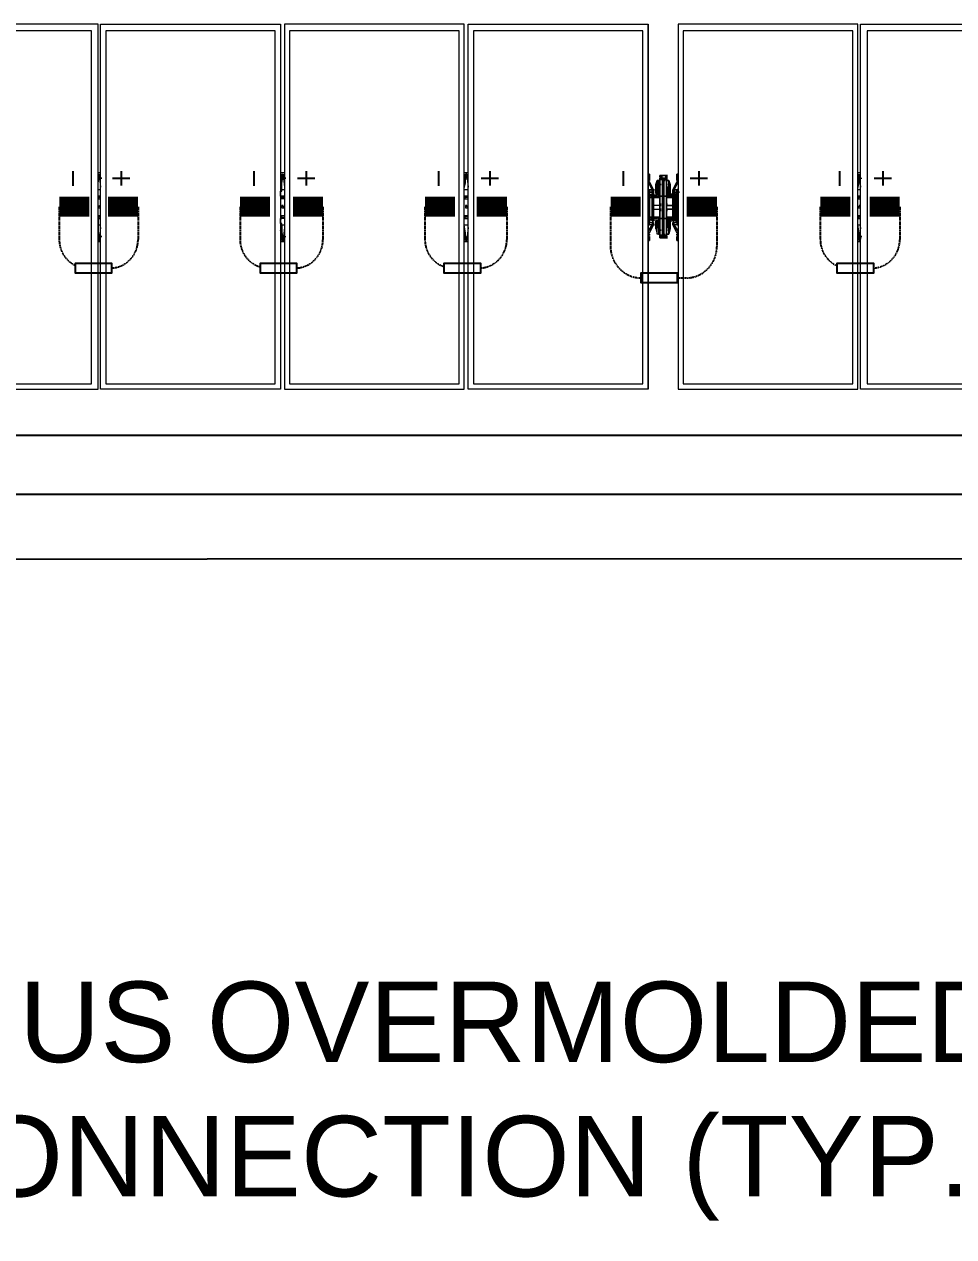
# Model space of a CAD drawing. Header units: feet. Extents: x -12372 to 90117, y -14865 to 4121.
# Drawn here: x 1521.7 to 1752.3, y 1110.3 to 1411.2 of the extents above; entities that cross this region are included whole.
import ezdxf
from ezdxf import colors
from ezdxf.entities.mleader import LeaderData, LeaderLine
from ezdxf.lldxf.tags import DXFTag
from ezdxf.math import Vec2, Vec3

# ---------------------------------------------------------------- set-up
doc = ezdxf.new("R2010")
doc.units = ezdxf.units.FT
doc.header["$MEASUREMENT"] = 0
doc.linetypes.add('HIDDEN', pattern=[0.375, 0.25, -0.125])
for name, color, linetype in [('E-DC HARNESS-NEG', 170, 'DC HARNESS CABLE'), ('E-DC HARNESS-POS', 10, 'DC HARNESS CABLE'), ('E-HARN-COMP', 8, 'Continuous'), ('E-TRNK-CABL-NEG', 6, 'HIDDEN'), ('E-TRUNK-CABLE-POS', 6, 'HIDDEN'), ('G-ANNO-TEXT', 1, 'Continuous'), ('Polarity-Text', 7, 'Continuous')]:
    doc.layers.add(name, color=color, linetype=linetype)
doc.styles.add('NEI-A', font='arial.ttf')
doc.styles.get("Standard").update_dxf_attribs({"font": 'arial.ttf'})
tags = doc.linetypes.add('DC HARNESS CABLE', pattern='A,0.5,-0.2,["DH",Standard,S=0.1,R=0,X=-0.1,Y=-0.05],-0.2', length=0.9).pattern_tags.tags
tags[6] = DXFTag(74, 10)

# ---------------------------------------------------------------- blocks, each defined once
blk = doc.blocks.new('A$Cc93f9aa1')
at = {"lineweight": 5}
for points in [[(6.9581, 0), (7.1897, 0), (7.1897, 0.4666), (6.9581, 0.4666)], [(7.423, 0.4666), (7.423, 0), (7.193, 0), (7.193, 0.4666)], [(7.658, 0.4666), (7.428, 0.4666), (7.428, 0), (7.658, 0)], [(7.893, 0), (7.663, 0), (7.663, 0.4666), (7.893, 0.4666)], [(8.1613, 0), (8.1613, 0.4666), (7.9313, 0.4666), (7.9313, 0)], [(8.3963, 0.4666), (8.3963, 0), (8.1647, 0), (8.1647, 0.4666)], [(7.1814, 0.0067), (7.1814, 0.4583), (6.9664, 0.4583), (6.9664, 0.0067)], [(7.4164, 0.4583), (7.1997, 0.4583), (7.1997, 0.0067), (7.4164, 0.0067)], [(7.6514, 0.0067), (7.6514, 0.4583), (7.4347, 0.4583), (7.4347, 0.0067)], [(7.8863, 0.0067), (7.8863, 0.4583), (7.6697, 0.4583), (7.6697, 0.0067)], [(8.1547, 0.0067), (8.1547, 0.4583), (7.938, 0.4583), (7.938, 0.0067)], [(8.388, 0.4583), (8.173, 0.4583), (8.173, 0.0067), (8.388, 0.0067)], [(7.8947, 0.2667), (7.8947, 0.27), (7.8947, 0.275), (7.893, 0.275), (7.8947, 0.275), (7.8947, 0.27)], [(7.8947, 0.2517), (7.898, 0.2517), (7.898, 0.2533), (7.898, 0.255), (7.8997, 0.255), (7.8947, 0.265), (7.8997, 0.255), (7.898, 0.255), (7.898, 0.2533), (7.898, 0.2517), (7.8947, 0.2517), (7.8947, 0.25), (7.893, 0.25), (7.893, 0.215), (7.8947, 0.215), (7.8947, 0.2133), (7.8947, 0.215), (7.893, 0.215), (7.893, 0.25), (7.893, 0.2517), (7.8947, 0.2517), (7.8947, 0.255), (7.898, 0.255), (7.8947, 0.255), (7.8947, 0.2517), (7.893, 0.2517), (7.893, 0.25), (7.8947, 0.25)], [(7.9047, 0.2667), (7.903, 0.2617), (7.903, 0.25), (7.903, 0.2517), (7.903, 0.25), (7.903, 0.2617)], [(7.9063, 0.2667), (7.9047, 0.2667), (7.9047, 0.2583), (7.9047, 0.2567), (7.9047, 0.255), (7.9063, 0.255), (7.9063, 0.25), (7.9047, 0.25), (7.9047, 0.2567), (7.9047, 0.25), (7.9063, 0.25), (7.9063, 0.255), (7.9063, 0.2583), (7.9063, 0.2667), (7.908, 0.2667), (7.9063, 0.2667), (7.9047, 0.2667), (7.9047, 0.2583), (7.9063, 0.2583)], [(7.9097, 0.2733), (7.908, 0.2733)], [(7.9097, 0.27), (7.908, 0.27)], [(7.9113, 0.2683), (7.9113, 0.2467), (7.908, 0.2467), (7.908, 0.2683)], [(7.913, 0.2467), (7.913, 0.2683), (7.9163, 0.2683), (7.9163, 0.2467)], [(7.9163, 0.2683), (7.9163, 0.27), (7.9163, 0.2733), (7.9163, 0.2717), (7.9147, 0.2717), (7.9163, 0.2717), (7.918, 0.2717), (7.9163, 0.2717), (7.9147, 0.27), (7.9163, 0.27), (7.9163, 0.2683), (7.918, 0.2683)], [(7.918, 0.2733), (7.9163, 0.2733)], [(7.9163, 0.2583), (7.9197, 0.2583), (7.9197, 0.2667), (7.9197, 0.2583)], [(7.9197, 0.2667), (7.9163, 0.2667), (7.9163, 0.2583), (7.9163, 0.2667), (7.9197, 0.2667), (7.9213, 0.2617)], [(7.9263, 0.255), (7.9247, 0.255), (7.9263, 0.2533), (7.9247, 0.255), (7.9263, 0.255), (7.9263, 0.2533), (7.9263, 0.255), (7.9247, 0.255), (7.9297, 0.265), (7.9247, 0.255), (7.9263, 0.255), (7.9297, 0.255), (7.9297, 0.2517), (7.9263, 0.2517), (7.9263, 0.2533), (7.9263, 0.2517), (7.9297, 0.2517), (7.9297, 0.255)], [(7.9297, 0.27), (7.9297, 0.2667), (7.9297, 0.27), (7.9297, 0.275), (7.9313, 0.275), (7.9297, 0.275)], [(7.8963, 0.245), (7.8947, 0.2467), (7.8947, 0.2483), (7.8963, 0.2483), (7.898, 0.2483), (7.8963, 0.2483), (7.8947, 0.2483), (7.8947, 0.2467), (7.8947, 0.2483), (7.8963, 0.2483), (7.8947, 0.2483), (7.8947, 0.2467), (7.8947, 0.245), (7.8947, 0.2467), (7.8963, 0.245), (7.8947, 0.245), (7.893, 0.245), (7.8947, 0.245)], [(7.8963, 0.2483), (7.8947, 0.2467), (7.8963, 0.245), (7.898, 0.2467)], [(7.8963, 0.2483), (7.8947, 0.2467), (7.8963, 0.245), (7.898, 0.2467)], [(7.898, 0.2517), (7.8997, 0.2517), (7.8997, 0.255), (7.9013, 0.255), (7.8997, 0.255), (7.898, 0.255), (7.898, 0.2533), (7.898, 0.255), (7.8997, 0.255), (7.8997, 0.2517), (7.898, 0.2517), (7.8997, 0.2517), (7.8997, 0.215), (7.898, 0.215), (7.8997, 0.215), (7.8997, 0.2517)], [(7.903, 0.25), (7.903, 0.26)], [(7.9047, 0.2583), (7.9047, 0.2567), (7.9047, 0.255), (7.9063, 0.255), (7.9063, 0.2583)], [(7.9063, 0.25), (7.9063, 0.2483), (7.908, 0.2483), (7.9063, 0.2483), (7.908, 0.2483), (7.9063, 0.2483)], [(7.9197, 0.2567), (7.9197, 0.255), (7.918, 0.255), (7.918, 0.2583), (7.918, 0.255), (7.9197, 0.255), (7.9197, 0.2567), (7.9197, 0.2583)], [(7.918, 0.255), (7.918, 0.25), (7.9197, 0.25), (7.9197, 0.2517), (7.9197, 0.25), (7.918, 0.25), (7.918, 0.2483), (7.9197, 0.25), (7.918, 0.2483), (7.9197, 0.25), (7.918, 0.2483), (7.918, 0.25)], [(7.9263, 0.215), (7.9247, 0.215), (7.9247, 0.2517), (7.9263, 0.2517), (7.9247, 0.2517), (7.9247, 0.255), (7.9247, 0.2517), (7.9263, 0.2517), (7.9247, 0.2517), (7.9247, 0.215)], [(7.928, 0.2483), (7.9263, 0.2483), (7.9263, 0.2467), (7.928, 0.2467), (7.928, 0.245), (7.9263, 0.245), (7.9263, 0.2483), (7.928, 0.2483), (7.9263, 0.2483), (7.9263, 0.2467), (7.9263, 0.245), (7.9263, 0.2467), (7.9263, 0.245), (7.928, 0.245), (7.9263, 0.245), (7.928, 0.245), (7.9297, 0.245), (7.928, 0.245), (7.928, 0.2483), (7.928, 0.2467), (7.9297, 0.2467), (7.928, 0.2467), (7.9297, 0.2467), (7.928, 0.2467), (7.9297, 0.2467), (7.928, 0.2467), (7.9297, 0.2467), (7.928, 0.2467), (7.9297, 0.2467), (7.928, 0.2467), (7.9297, 0.2467), (7.928, 0.2467), (7.9297, 0.2467), (7.928, 0.2467), (7.9297, 0.2467), (7.928, 0.2467), (7.9297, 0.2467), (7.928, 0.2467), (7.9297, 0.2467), (7.9297, 0.2483)], [(7.928, 0.2483), (7.9263, 0.2467), (7.928, 0.245), (7.9297, 0.2467)], [(7.928, 0.2483), (7.9263, 0.2467), (7.928, 0.245), (7.9297, 0.2467)], [(7.928, 0.215), (7.9297, 0.215), (7.9297, 0.25), (7.928, 0.25), (7.9297, 0.25), (7.9297, 0.215)], [(7.9313, 0.25), (7.9313, 0.2517), (7.9297, 0.2517), (7.9297, 0.25), (7.9297, 0.2517), (7.9313, 0.2517), (7.933, 0.2517), (7.9313, 0.2517)], [(7.1914, 0.235), (7.1914, 0.2333), (7.1897, 0.2333), (7.1897, 0.2317), (7.1914, 0.2317), (7.193, 0.2317), (7.193, 0.2333)], [(7.4264, 0.235), (7.4247, 0.235), (7.4247, 0.2317), (7.428, 0.2317), (7.428, 0.2333), (7.4264, 0.2333)], [(7.6614, 0.235), (7.6597, 0.235), (7.6597, 0.2317), (7.663, 0.2317), (7.663, 0.2333), (7.6614, 0.2333)], [(7.8947, 0.235), (7.893, 0.235)], [(7.8947, 0.235), (7.893, 0.235)], [(7.898, 0.2467), (7.8963, 0.2467)], [(7.8997, 0.245), (7.908, 0.245)], [(7.9113, 0.2183), (7.9113, 0.2467), (7.913, 0.2467), (7.913, 0.2183)], [(7.9163, 0.245), (7.9247, 0.245)], [(7.9297, 0.235), (7.9313, 0.235)], [(7.9297, 0.235), (7.9313, 0.235)], [(8.1647, 0.235), (8.163, 0.235), (8.163, 0.2333), (8.1613, 0.2333), (8.1613, 0.2317), (8.163, 0.2317), (8.1647, 0.2317), (8.1647, 0.2333)], [(7.8947, 0.23), (7.893, 0.23)], [(7.8947, 0.23), (7.893, 0.23)], [(7.8947, 0.22), (7.8947, 0.2183), (7.8947, 0.2167), (7.8963, 0.2167), (7.898, 0.2167), (7.898, 0.2183), (7.8963, 0.2183), (7.898, 0.2183), (7.8963, 0.2183), (7.898, 0.2183), (7.8963, 0.2183), (7.898, 0.2183), (7.8963, 0.2183), (7.898, 0.2183), (7.8963, 0.2183), (7.898, 0.2183), (7.8963, 0.2183), (7.898, 0.2183), (7.8963, 0.2183), (7.898, 0.2183), (7.8963, 0.2183), (7.898, 0.2183), (7.8963, 0.2183), (7.898, 0.2183), (7.898, 0.22), (7.898, 0.2183), (7.898, 0.2167), (7.8963, 0.2167), (7.898, 0.2167), (7.898, 0.2183), (7.898, 0.22), (7.8963, 0.22), (7.8947, 0.22), (7.8947, 0.2183), (7.8947, 0.22), (7.893, 0.22)], [(7.8963, 0.22), (7.8947, 0.2183), (7.8963, 0.2167), (7.898, 0.2183)], [(7.8947, 0.2183), (7.8963, 0.2167), (7.898, 0.2167), (7.898, 0.2183), (7.898, 0.22), (7.8963, 0.22), (7.8947, 0.22), (7.8963, 0.22), (7.898, 0.22), (7.8963, 0.22), (7.8947, 0.22)], [(7.8963, 0.22), (7.8947, 0.2183), (7.8963, 0.2167), (7.898, 0.2183)], [(7.908, 0.22), (7.8997, 0.22)], [(7.9247, 0.22), (7.9163, 0.22)], [(7.928, 0.22), (7.928, 0.2183), (7.928, 0.2167), (7.9263, 0.2167), (7.928, 0.2167), (7.928, 0.2183), (7.9297, 0.2183), (7.928, 0.2183), (7.9297, 0.2183), (7.928, 0.2183), (7.9297, 0.2183), (7.928, 0.2183), (7.9297, 0.2183), (7.928, 0.2183), (7.9297, 0.2183), (7.9297, 0.22)], [(7.928, 0.22), (7.9263, 0.2183), (7.928, 0.2167), (7.9297, 0.2183)], [(7.9263, 0.22), (7.928, 0.22), (7.928, 0.2183), (7.9297, 0.2183), (7.928, 0.2183), (7.9297, 0.2183), (7.928, 0.2183), (7.9297, 0.2183), (7.928, 0.2183), (7.9297, 0.2183), (7.928, 0.2183), (7.9297, 0.2183), (7.9297, 0.2167), (7.928, 0.2167), (7.9297, 0.2167), (7.9297, 0.2183), (7.9297, 0.22), (7.9313, 0.22), (7.9297, 0.22), (7.928, 0.22), (7.9263, 0.22), (7.9263, 0.2183), (7.9263, 0.2167), (7.9263, 0.2183), (7.9263, 0.22), (7.928, 0.22), (7.9263, 0.22), (7.9263, 0.2183), (7.9263, 0.2167), (7.928, 0.2167), (7.9263, 0.2167), (7.9263, 0.2183)], [(7.928, 0.22), (7.9263, 0.2183), (7.928, 0.2167), (7.9297, 0.2183)], [(7.9313, 0.23), (7.9297, 0.23)], [(7.9313, 0.23), (7.9297, 0.23)], [(7.893, 0.215), (7.893, 0.2133)], [(7.898, 0.21), (7.8997, 0.21), (7.8947, 0.2), (7.8997, 0.21), (7.898, 0.21), (7.8947, 0.21), (7.8947, 0.2133), (7.898, 0.2133), (7.898, 0.2117), (7.898, 0.21), (7.8947, 0.21), (7.8947, 0.2133), (7.898, 0.2133), (7.898, 0.2117)], [(7.898, 0.2133), (7.8997, 0.2133), (7.8997, 0.21), (7.8997, 0.2133)], [(7.9013, 0.21), (7.8997, 0.21), (7.8997, 0.2117), (7.898, 0.2117), (7.8997, 0.2117), (7.8997, 0.21)], [(7.903, 0.215), (7.903, 0.205)], [(7.9047, 0.2067), (7.9047, 0.2083), (7.9047, 0.21), (7.9063, 0.21), (7.9063, 0.2117), (7.9063, 0.215), (7.9063, 0.2117), (7.9063, 0.21), (7.9047, 0.21), (7.9047, 0.2083), (7.9047, 0.2133), (7.9047, 0.2083), (7.9047, 0.2067), (7.9063, 0.2067), (7.9063, 0.1983), (7.9047, 0.1983)], [(7.9047, 0.1983), (7.9047, 0.2067), (7.9063, 0.2067), (7.9063, 0.1983)], [(7.9063, 0.21), (7.9063, 0.2067)], [(7.9097, 0.2033), (7.908, 0.2033)], [(7.9097, 0.2033), (7.908, 0.2033)], [(7.9197, 0.1983), (7.9163, 0.1983), (7.9163, 0.2067), (7.9197, 0.2067)], [(7.9197, 0.2083), (7.9197, 0.215), (7.918, 0.215), (7.918, 0.2117), (7.918, 0.215), (7.9197, 0.215)], [(7.918, 0.2067), (7.918, 0.21)], [(7.9197, 0.1983), (7.9213, 0.205), (7.9213, 0.215), (7.9197, 0.215), (7.9197, 0.2133), (7.9197, 0.215), (7.9213, 0.215), (7.9213, 0.205)], [(7.9297, 0.2133), (7.9297, 0.21), (7.9263, 0.21), (7.9247, 0.21), (7.9247, 0.2117), (7.9263, 0.2117), (7.9247, 0.2117), (7.9247, 0.21), (7.9263, 0.21), (7.9263, 0.2117), (7.9263, 0.2133), (7.9247, 0.2133), (7.9247, 0.21), (7.9247, 0.2133), (7.9263, 0.2133), (7.9313, 0.2133), (7.9297, 0.2133), (7.9297, 0.21), (7.9263, 0.21), (7.9247, 0.21), (7.9297, 0.2), (7.9247, 0.21), (7.9263, 0.21), (7.9263, 0.2117), (7.9263, 0.2133)], [(7.9297, 0.2133), (7.9297, 0.215)], [(7.9313, 0.2133), (7.9313, 0.215)], [(7.893, 0.19), (7.8947, 0.19), (7.8947, 0.195), (7.8947, 0.19)], [(7.8947, 0.1967), (7.8947, 0.1983)], [(7.9063, 0.1983), (7.908, 0.1983)], [(7.9147, 0.195), (7.913, 0.195)], [(7.9163, 0.1933), (7.9147, 0.1933)], [(7.9297, 0.1983), (7.9297, 0.1967)], [(7.9313, 0.19), (7.9297, 0.19), (7.9297, 0.195), (7.9297, 0.19)]]:
    blk.add_lwpolyline(points, close=True, dxfattribs=at)
for points in [[(7.893, 0), (7.893, 0.4666)], [(7.9313, 0.4666), (7.9313, 0)], [(7.8863, 0.0067), (7.8863, 0.4583)], [(7.938, 0.4583), (7.938, 0.0067)], [(7.193, 0.2767), (7.1897, 0.2767)], [(7.1914, 0.27), (7.1914, 0.2733), (7.1914, 0.275), (7.1914, 0.2733), (7.1897, 0.2717), (7.1897, 0.2683)], [(7.1914, 0.255), (7.1897, 0.255), (7.1897, 0.2633), (7.1914, 0.2733)], [(7.428, 0.2767), (7.423, 0.2767)], [(7.423, 0.255), (7.4247, 0.255), (7.4247, 0.2633), (7.4264, 0.2733)], [(7.4264, 0.27), (7.4264, 0.2733), (7.4264, 0.275), (7.4264, 0.2733), (7.4247, 0.2733), (7.4247, 0.2683)], [(7.663, 0.2767), (7.658, 0.2767)], [(7.6597, 0.255), (7.658, 0.255), (7.658, 0.2567), (7.6597, 0.2633), (7.6597, 0.2733), (7.6614, 0.2733), (7.6614, 0.275), (7.6597, 0.275), (7.6597, 0.2733), (7.6597, 0.27), (7.658, 0.2683)], [(7.6614, 0.27), (7.6614, 0.2733)], [(7.8947, 0.2667), (7.8947, 0.2667)], [(7.8947, 0.2667), (7.8947, 0.2667)], [(7.908, 0.2467), (7.908, 0.2683), (7.9113, 0.2683), (7.9113, 0.2667), (7.9113, 0.2467), (7.9113, 0.2667), (7.913, 0.2667), (7.9147, 0.2667), (7.913, 0.2667), (7.9113, 0.2667), (7.9113, 0.2683), (7.9113, 0.27), (7.9097, 0.27), (7.908, 0.2717), (7.9097, 0.2717), (7.9113, 0.2717), (7.9097, 0.2717), (7.908, 0.2717), (7.908, 0.2733), (7.908, 0.27), (7.9097, 0.27), (7.908, 0.27), (7.9097, 0.27), (7.9113, 0.27), (7.9097, 0.27), (7.9113, 0.27), (7.9113, 0.2683), (7.913, 0.2683), (7.913, 0.27), (7.9113, 0.27), (7.913, 0.27), (7.9147, 0.27), (7.913, 0.27), (7.9113, 0.27), (7.9097, 0.27), (7.908, 0.2717), (7.9097, 0.2717), (7.908, 0.2717), (7.908, 0.2733), (7.908, 0.2683), (7.9097, 0.2683), (7.908, 0.2683), (7.908, 0.27), (7.908, 0.2617), (7.908, 0.2383), (7.908, 0.235), (7.8997, 0.235), (7.8997, 0.23), (7.908, 0.23), (7.9097, 0.23), (7.908, 0.23), (7.9097, 0.23), (7.908, 0.23), (7.9097, 0.23), (7.908, 0.23), (7.9097, 0.23), (7.908, 0.23), (7.9097, 0.23)], [(7.8997, 0.2483), (7.908, 0.2483), (7.9063, 0.2483), (7.9047, 0.25), (7.9063, 0.2483), (7.9047, 0.25), (7.903, 0.25), (7.9047, 0.25), (7.9063, 0.2483), (7.9047, 0.25), (7.9063, 0.2483), (7.9063, 0.2467), (7.908, 0.2467), (7.908, 0.2183), (7.9113, 0.2183), (7.9113, 0.2467), (7.913, 0.2467), (7.9113, 0.2467), (7.9113, 0.2683), (7.913, 0.2683), (7.9147, 0.2683), (7.913, 0.2683), (7.9113, 0.2683), (7.913, 0.2683), (7.9147, 0.2683), (7.913, 0.2683), (7.9113, 0.2683), (7.913, 0.2683), (7.913, 0.27), (7.9147, 0.27), (7.9163, 0.27), (7.9163, 0.2733), (7.9163, 0.2717), (7.9147, 0.27), (7.9163, 0.27), (7.9163, 0.2617), (7.9163, 0.2383), (7.9163, 0.235), (7.918, 0.235), (7.9163, 0.235), (7.9247, 0.235), (7.9247, 0.23), (7.9163, 0.23), (7.9163, 0.2267), (7.9163, 0.23), (7.918, 0.23), (7.9163, 0.23), (7.918, 0.23), (7.9163, 0.23), (7.918, 0.23)], [(7.918, 0.2733), (7.9163, 0.2733), (7.9097, 0.2733), (7.908, 0.2733), (7.9097, 0.2733), (7.9163, 0.2733)], [(7.908, 0.27), (7.908, 0.27)], [(7.9097, 0.235), (7.908, 0.235), (7.9097, 0.235), (7.908, 0.235), (7.908, 0.2383), (7.908, 0.2617), (7.9097, 0.2617), (7.908, 0.2617), (7.9097, 0.2617), (7.908, 0.2617), (7.908, 0.27), (7.9097, 0.27), (7.9113, 0.27)], [(7.908, 0.27), (7.908, 0.27)], [(7.9247, 0.2483), (7.9163, 0.2483), (7.918, 0.2483), (7.9197, 0.2483), (7.918, 0.2483), (7.9163, 0.2483), (7.918, 0.2483), (7.9197, 0.2483), (7.918, 0.2483), (7.918, 0.2467), (7.9163, 0.2467), (7.9163, 0.2183), (7.913, 0.2183), (7.913, 0.2467), (7.9163, 0.2467), (7.9163, 0.2683), (7.913, 0.2683), (7.913, 0.2467), (7.9113, 0.2467), (7.9113, 0.2183), (7.913, 0.2183), (7.913, 0.1967), (7.9163, 0.1967), (7.9163, 0.2183), (7.918, 0.2183), (7.918, 0.2167), (7.9163, 0.2167), (7.918, 0.2167)], [(7.9163, 0.2367), (7.9163, 0.2383), (7.9163, 0.2367), (7.918, 0.2367), (7.9163, 0.2367), (7.9163, 0.235), (7.918, 0.235), (7.9163, 0.235), (7.9163, 0.2383), (7.9163, 0.2617), (7.918, 0.2617), (7.9163, 0.2617), (7.918, 0.2617), (7.9163, 0.2617), (7.9163, 0.27), (7.918, 0.27), (7.9163, 0.27), (7.918, 0.27), (7.9163, 0.27), (7.918, 0.27), (7.9163, 0.27), (7.9147, 0.27), (7.913, 0.27), (7.9147, 0.27), (7.913, 0.27)], [(7.9163, 0.2667), (7.918, 0.2667)], [(7.918, 0.2667), (7.918, 0.2667)], [(7.9297, 0.27), (7.9297, 0.27)], [(7.9297, 0.2667), (7.9297, 0.2667)], [(7.9297, 0.2667), (7.9297, 0.2667)], [(8.1647, 0.2767), (8.1613, 0.2767)], [(8.163, 0.255), (8.1613, 0.255), (8.1613, 0.2567), (8.163, 0.2633), (8.163, 0.2733), (8.163, 0.275), (8.163, 0.27), (8.1613, 0.2683)], [(8.1647, 0.27), (8.1647, 0.2733)], [(7.1914, 0.2467), (7.1897, 0.2467), (7.1897, 0.255)], [(7.428, 0.2467), (7.4247, 0.2467), (7.423, 0.2467), (7.423, 0.2533), (7.4247, 0.2533), (7.4247, 0.255)], [(7.6597, 0.2467), (7.658, 0.2467), (7.658, 0.255)], [(7.8947, 0.2483), (7.8947, 0.2483)], [(7.8947, 0.2483), (7.8947, 0.2483)], [(7.8963, 0.2483), (7.8963, 0.2483)], [(7.8963, 0.2483), (7.898, 0.2483)], [(7.8963, 0.2483), (7.8963, 0.2483)], [(7.898, 0.2483), (7.8963, 0.2483)], [(7.898, 0.2517), (7.898, 0.2517)], [(7.898, 0.2517), (7.898, 0.2517)], [(7.898, 0.2483), (7.898, 0.245)], [(7.898, 0.2483), (7.898, 0.2483)], [(7.898, 0.2467), (7.898, 0.2483)], [(7.898, 0.2483), (7.898, 0.2467)], [(7.898, 0.2483), (7.898, 0.2483)], [(7.898, 0.2467), (7.898, 0.2483)], [(7.8997, 0.2517), (7.8997, 0.2517)], [(7.8997, 0.2517), (7.8997, 0.2517)], [(7.9047, 0.26), (7.9047, 0.26)], [(7.9047, 0.26), (7.9047, 0.26)], [(7.9063, 0.2483), (7.908, 0.2483)], [(7.918, 0.2483), (7.9197, 0.25)], [(7.918, 0.2483), (7.9197, 0.25)], [(7.9213, 0.2617), (7.9213, 0.25), (7.9197, 0.25)], [(7.9213, 0.2617), (7.9213, 0.25), (7.9197, 0.25)], [(7.9197, 0.26), (7.9197, 0.26)], [(7.9197, 0.26), (7.9197, 0.26)], [(7.9197, 0.2567), (7.9197, 0.2517)], [(7.9197, 0.2567), (7.9197, 0.2517)], [(7.9197, 0.2517), (7.9197, 0.25)], [(7.9197, 0.2517), (7.9197, 0.25)], [(7.9213, 0.25), (7.9213, 0.26), (7.9213, 0.25), (7.923, 0.25)], [(7.9247, 0.2517), (7.9247, 0.2517)], [(7.9247, 0.2517), (7.9247, 0.2517)], [(7.9263, 0.2517), (7.9263, 0.2517)], [(7.9297, 0.2467), (7.9297, 0.245), (7.9313, 0.245), (7.9297, 0.245), (7.9297, 0.2467), (7.9297, 0.2483), (7.928, 0.2483), (7.9263, 0.2483), (7.9263, 0.2467)], [(7.9263, 0.2483), (7.9263, 0.2483)], [(7.9263, 0.2483), (7.9263, 0.2483)], [(7.928, 0.2483), (7.928, 0.2483)], [(7.928, 0.2483), (7.928, 0.2483)], [(7.9297, 0.2483), (7.9297, 0.2483)], [(7.9297, 0.2483), (7.9297, 0.2483)], [(8.163, 0.2467), (8.1613, 0.2467), (8.1613, 0.255)], [(7.193, 0.2467), (7.1897, 0.2467)], [(7.193, 0.245), (7.1897, 0.245), (7.1914, 0.245)], [(7.1897, 0.245), (7.1897, 0.2433), (7.193, 0.2433)], [(7.423, 0.2467), (7.4247, 0.2467)], [(7.428, 0.245), (7.4247, 0.245), (7.423, 0.245)], [(7.428, 0.2433), (7.4247, 0.2433), (7.423, 0.2433)], [(7.4247, 0.2433), (7.4247, 0.245)], [(7.663, 0.2467), (7.658, 0.2467)], [(7.663, 0.245), (7.658, 0.245), (7.6597, 0.245)], [(7.658, 0.245), (7.658, 0.2433), (7.663, 0.2433)], [(7.8947, 0.2467), (7.8947, 0.2467)], [(7.8947, 0.2467), (7.8947, 0.2467)], [(7.8947, 0.245), (7.8947, 0.245)], [(7.8947, 0.245), (7.8947, 0.245)], [(7.8963, 0.2467), (7.898, 0.2467)], [(7.8963, 0.2467), (7.898, 0.2467)], [(7.8963, 0.2467), (7.898, 0.2467)], [(7.8963, 0.2467), (7.898, 0.2467)], [(7.8963, 0.2467), (7.898, 0.2467)], [(7.8963, 0.2467), (7.898, 0.2467)], [(7.8963, 0.2467), (7.898, 0.2467)], [(7.8963, 0.2467), (7.898, 0.2467)], [(7.8963, 0.2467), (7.898, 0.2467)], [(7.8963, 0.2467), (7.898, 0.2467)], [(7.8963, 0.2467), (7.898, 0.2467)], [(7.8963, 0.2467), (7.898, 0.2467)], [(7.8963, 0.2467), (7.898, 0.2467)], [(7.8963, 0.2467), (7.898, 0.2467)], [(7.8963, 0.2467), (7.898, 0.2467)], [(7.8963, 0.2467), (7.898, 0.2467)], [(7.8963, 0.245), (7.898, 0.245)], [(7.8963, 0.245), (7.898, 0.245)], [(7.8963, 0.245), (7.8963, 0.245)], [(7.898, 0.245), (7.8963, 0.245)], [(7.8963, 0.245), (7.898, 0.245)], [(7.8963, 0.245), (7.8963, 0.245)], [(7.898, 0.2467), (7.898, 0.2467)], [(7.898, 0.245), (7.898, 0.2467)], [(7.898, 0.2467), (7.898, 0.245)], [(7.898, 0.2467), (7.898, 0.2467)], [(7.898, 0.245), (7.898, 0.2467)], [(7.898, 0.245), (7.898, 0.245)], [(7.898, 0.245), (7.898, 0.245)], [(7.9063, 0.245), (7.9047, 0.2467), (7.8997, 0.2467)], [(7.9097, 0.235), (7.908, 0.235), (7.908, 0.2367), (7.9097, 0.2367), (7.908, 0.2367), (7.908, 0.2383), (7.908, 0.2367), (7.908, 0.235), (7.9097, 0.235), (7.908, 0.235), (7.8997, 0.235), (7.8997, 0.23), (7.908, 0.23), (7.908, 0.2267), (7.908, 0.23), (7.908, 0.2267), (7.908, 0.2033), (7.908, 0.195), (7.9097, 0.195), (7.908, 0.195), (7.908, 0.1967), (7.908, 0.195), (7.908, 0.1933), (7.9097, 0.195), (7.9113, 0.195), (7.9113, 0.1967), (7.913, 0.1967), (7.9147, 0.1967), (7.913, 0.1967), (7.9113, 0.1967), (7.913, 0.1967), (7.9147, 0.1967), (7.913, 0.1967), (7.9113, 0.1967), (7.9113, 0.195), (7.9097, 0.195), (7.908, 0.1933), (7.908, 0.195), (7.908, 0.1967), (7.908, 0.195), (7.9097, 0.195), (7.908, 0.1933), (7.9097, 0.1933), (7.908, 0.1933), (7.9147, 0.1933), (7.908, 0.1933), (7.9097, 0.1933), (7.908, 0.1933), (7.9097, 0.195), (7.908, 0.195), (7.908, 0.2033), (7.908, 0.2267), (7.908, 0.23)], [(7.908, 0.2183), (7.908, 0.2467), (7.9113, 0.2467), (7.9113, 0.2183), (7.908, 0.2183), (7.908, 0.1967), (7.9113, 0.1967), (7.9113, 0.2183), (7.913, 0.2183), (7.913, 0.1967), (7.9163, 0.1967), (7.9163, 0.2183)], [(7.9163, 0.23), (7.918, 0.23), (7.9163, 0.23), (7.918, 0.23), (7.9163, 0.23), (7.9163, 0.2267), (7.9163, 0.2033), (7.918, 0.2033), (7.9163, 0.2033), (7.918, 0.2033), (7.9163, 0.2033), (7.9163, 0.195), (7.918, 0.195), (7.9163, 0.195), (7.9163, 0.1967), (7.9163, 0.195), (7.9163, 0.1933), (7.9147, 0.1933), (7.9163, 0.1933), (7.9147, 0.195), (7.913, 0.195), (7.913, 0.1967), (7.9113, 0.1967), (7.9113, 0.1983), (7.9113, 0.2183), (7.913, 0.2183), (7.9163, 0.2183), (7.9163, 0.2467)], [(7.9247, 0.23), (7.9247, 0.235), (7.9263, 0.235), (7.9247, 0.235), (7.9163, 0.235), (7.918, 0.235), (7.9163, 0.235), (7.9163, 0.2367), (7.918, 0.2367)], [(7.9247, 0.2467), (7.9197, 0.2467), (7.918, 0.245)], [(7.9263, 0.2467), (7.9263, 0.2467)], [(7.9263, 0.2467), (7.9263, 0.2467)], [(7.9263, 0.245), (7.9263, 0.245)], [(7.9263, 0.245), (7.9263, 0.245)], [(7.928, 0.245), (7.928, 0.245)], [(7.928, 0.245), (7.928, 0.245)], [(7.9297, 0.2467), (7.9297, 0.2467)], [(7.9297, 0.2467), (7.9297, 0.2467)], [(7.9297, 0.245), (7.9297, 0.245)], [(7.9297, 0.245), (7.9297, 0.245)], [(8.1647, 0.2467), (8.1613, 0.2467)], [(8.1647, 0.245), (8.1613, 0.245), (8.163, 0.245)], [(8.1613, 0.245), (8.1613, 0.2433), (8.1647, 0.2433)], [(7.193, 0.2217), (7.1897, 0.2217), (7.1897, 0.22)], [(7.193, 0.22), (7.1897, 0.22), (7.1914, 0.22)], [(7.1914, 0.2183), (7.1897, 0.2183), (7.1897, 0.21), (7.1897, 0.2), (7.1914, 0.1933), (7.1914, 0.1917), (7.193, 0.1917)], [(7.1897, 0.2183), (7.193, 0.2183)], [(7.428, 0.2217), (7.4247, 0.2217), (7.423, 0.2217)], [(7.423, 0.22), (7.428, 0.22)], [(7.4247, 0.21), (7.4247, 0.2117), (7.423, 0.2117), (7.423, 0.2183), (7.4247, 0.2183), (7.423, 0.2183)], [(7.4247, 0.22), (7.4247, 0.2217)], [(7.428, 0.2183), (7.4247, 0.2183)], [(7.663, 0.2217), (7.658, 0.2217), (7.658, 0.22)], [(7.663, 0.22), (7.658, 0.22), (7.6597, 0.22)], [(7.6614, 0.1917), (7.6597, 0.1917), (7.6597, 0.2), (7.658, 0.21), (7.658, 0.2183), (7.6597, 0.2183)], [(7.658, 0.2183), (7.663, 0.2183)], [(7.8947, 0.22), (7.8947, 0.22)], [(7.8947, 0.22), (7.8947, 0.22)], [(7.8947, 0.2183), (7.8963, 0.2167)], [(7.8947, 0.2183), (7.8947, 0.2167)], [(7.8947, 0.2183), (7.8947, 0.2183)], [(7.8947, 0.2183), (7.8947, 0.2183)], [(7.8963, 0.22), (7.8963, 0.22)], [(7.8963, 0.22), (7.8963, 0.22)], [(7.898, 0.22), (7.898, 0.22)], [(7.898, 0.22), (7.898, 0.22)], [(7.898, 0.2183), (7.898, 0.2183)], [(7.898, 0.2183), (7.898, 0.2183)], [(7.9063, 0.22), (7.9047, 0.2183), (7.8997, 0.2183)], [(7.9113, 0.195), (7.9097, 0.195), (7.9113, 0.195), (7.913, 0.195), (7.913, 0.1967), (7.9113, 0.1967), (7.9113, 0.1983), (7.9113, 0.2183), (7.9113, 0.1967), (7.908, 0.1967), (7.908, 0.2183), (7.9063, 0.2183), (7.9063, 0.2167), (7.908, 0.2167), (7.9063, 0.2167), (7.9047, 0.215)], [(7.913, 0.195), (7.9147, 0.195), (7.9163, 0.1933), (7.918, 0.1933), (7.9163, 0.1933), (7.9147, 0.195), (7.9163, 0.195), (7.9147, 0.195), (7.913, 0.195), (7.9113, 0.195), (7.9097, 0.195), (7.9113, 0.195), (7.913, 0.195), (7.9147, 0.195), (7.913, 0.195), (7.9147, 0.195), (7.9163, 0.195), (7.9147, 0.195), (7.9163, 0.1933), (7.9163, 0.195), (7.9163, 0.1967), (7.9163, 0.195), (7.9163, 0.1967), (7.9163, 0.195), (7.9163, 0.2033), (7.9163, 0.2267), (7.9163, 0.23), (7.9247, 0.23), (7.9263, 0.23)], [(7.918, 0.22), (7.9197, 0.2183), (7.9247, 0.2183)], [(7.9263, 0.22), (7.9263, 0.22)], [(7.9263, 0.22), (7.9263, 0.22)], [(7.9263, 0.2183), (7.9263, 0.2183)], [(7.9263, 0.2183), (7.9263, 0.2183)], [(7.928, 0.22), (7.928, 0.22)], [(7.928, 0.22), (7.928, 0.22)], [(7.9297, 0.22), (7.9297, 0.22)], [(7.9297, 0.22), (7.9297, 0.22)], [(7.9297, 0.2183), (7.9297, 0.2183)], [(7.9297, 0.2183), (7.9297, 0.2183)], [(8.1647, 0.2217), (8.1613, 0.2217), (8.1613, 0.22)], [(8.1647, 0.22), (8.1613, 0.22), (8.163, 0.22)], [(8.163, 0.1917), (8.163, 0.2), (8.1613, 0.21), (8.1613, 0.2183), (8.163, 0.2183)], [(8.1613, 0.2183), (8.1647, 0.2183)], [(7.423, 0.21), (7.4247, 0.21), (7.4247, 0.2), (7.4264, 0.1933), (7.4264, 0.1917), (7.428, 0.1917)], [(7.893, 0.2133), (7.8947, 0.2133), (7.893, 0.2133)], [(7.893, 0.2133), (7.8947, 0.2133), (7.893, 0.2133)], [(7.8947, 0.2167), (7.8963, 0.2167)], [(7.8947, 0.2167), (7.8947, 0.2167)], [(7.8947, 0.2167), (7.8947, 0.2167)], [(7.8963, 0.2167), (7.8963, 0.2167)], [(7.8963, 0.2167), (7.8963, 0.2167)], [(7.898, 0.2167), (7.898, 0.2167)], [(7.898, 0.2167), (7.898, 0.2167)], [(7.898, 0.215), (7.898, 0.215)], [(7.898, 0.215), (7.898, 0.215)], [(7.8997, 0.2167), (7.908, 0.2167), (7.9063, 0.2167), (7.9047, 0.215), (7.9063, 0.2167), (7.9047, 0.215), (7.9063, 0.2167), (7.9063, 0.215), (7.9047, 0.215), (7.9047, 0.2133), (7.9047, 0.215), (7.9063, 0.215), (7.9063, 0.2167), (7.9047, 0.215), (7.903, 0.215), (7.903, 0.205), (7.903, 0.215), (7.903, 0.2133), (7.903, 0.215)], [(7.8997, 0.215), (7.8997, 0.215)], [(7.8997, 0.215), (7.8997, 0.215)], [(7.903, 0.205), (7.9047, 0.1983)], [(7.903, 0.205), (7.9047, 0.1983)], [(7.9047, 0.205), (7.9047, 0.205)], [(7.9047, 0.205), (7.9047, 0.205)], [(7.9063, 0.2167), (7.908, 0.2167)], [(7.9063, 0.2167), (7.908, 0.2167)], [(7.9063, 0.2167), (7.908, 0.2167)], [(7.9063, 0.2167), (7.908, 0.2167)], [(7.9197, 0.2167), (7.918, 0.2167), (7.9197, 0.2167), (7.918, 0.2167), (7.9197, 0.215), (7.918, 0.2167), (7.9197, 0.215), (7.918, 0.2167), (7.9197, 0.215), (7.918, 0.2167), (7.918, 0.215), (7.918, 0.2167), (7.9163, 0.2167), (7.9247, 0.2167)], [(7.9163, 0.1983), (7.9197, 0.1983), (7.9197, 0.2067), (7.9197, 0.2083), (7.9197, 0.21), (7.918, 0.21), (7.918, 0.2117), (7.918, 0.21), (7.9197, 0.21), (7.9197, 0.2083), (7.9197, 0.2067), (7.9163, 0.2067), (7.9163, 0.1983), (7.918, 0.1983)], [(7.9197, 0.205), (7.9197, 0.205)], [(7.9197, 0.205), (7.9197, 0.205)], [(7.9213, 0.215), (7.9213, 0.205), (7.9213, 0.215), (7.923, 0.215)], [(7.9247, 0.215), (7.9247, 0.215)], [(7.9247, 0.215), (7.9247, 0.215)], [(7.9263, 0.2167), (7.9263, 0.2167)], [(7.9263, 0.2167), (7.9263, 0.2167)], [(7.9263, 0.215), (7.9263, 0.215)], [(7.9263, 0.215), (7.9263, 0.215)], [(7.928, 0.2167), (7.928, 0.2167)], [(7.928, 0.2167), (7.928, 0.2167)], [(7.9297, 0.2167), (7.9297, 0.2167)], [(7.9297, 0.2167), (7.9297, 0.2167)], [(7.1897, 0.1967), (7.1897, 0.1933), (7.1914, 0.1933), (7.1914, 0.19), (7.1914, 0.1917), (7.1914, 0.195)], [(7.193, 0.1883), (7.1897, 0.1883)], [(7.1914, 0.19), (7.193, 0.19)], [(7.428, 0.1883), (7.423, 0.1883)], [(7.4247, 0.1967), (7.4247, 0.1917), (7.4264, 0.1917), (7.4264, 0.19), (7.4264, 0.1917), (7.4264, 0.195)], [(7.4264, 0.19), (7.428, 0.19)], [(7.658, 0.1967), (7.6597, 0.195), (7.6597, 0.19), (7.6614, 0.19), (7.6614, 0.1917), (7.6614, 0.195)], [(7.663, 0.1883), (7.658, 0.1883)], [(7.8947, 0.1983), (7.8947, 0.1983)], [(7.8947, 0.1983), (7.8947, 0.1983)], [(7.8947, 0.195), (7.8947, 0.195)], [(7.8947, 0.195), (7.8947, 0.195)], [(7.9047, 0.1983), (7.9047, 0.1983)], [(7.908, 0.195), (7.908, 0.1967)], [(7.908, 0.195), (7.908, 0.1967)], [(7.908, 0.195), (7.908, 0.195)], [(7.908, 0.195), (7.908, 0.195)], [(7.9113, 0.1983), (7.913, 0.1983)], [(7.9113, 0.1983), (7.913, 0.1983)], [(7.913, 0.1983), (7.9147, 0.1983)], [(7.913, 0.1983), (7.9147, 0.1983)], [(7.9163, 0.195), (7.9163, 0.195)], [(7.9163, 0.195), (7.9163, 0.195)], [(7.918, 0.1983), (7.918, 0.1983)], [(7.918, 0.1983), (7.918, 0.1983)], [(7.9297, 0.1983), (7.9297, 0.1983)], [(7.9297, 0.1983), (7.9297, 0.1983)], [(7.9297, 0.195), (7.9297, 0.195)], [(7.9297, 0.195), (7.9297, 0.195)], [(8.1613, 0.1967), (8.163, 0.195), (8.163, 0.19), (8.1647, 0.19)], [(8.1647, 0.1883), (8.1613, 0.1883)], [(8.1647, 0.195), (8.1647, 0.1917), (8.163, 0.1917), (8.163, 0.19)]]:
    blk.add_lwpolyline(points, dxfattribs=at)
at = {"color": 8, "lineweight": 5, "true_color": 0x808080}
for points in [[(7.193, 0.2767), (7.1897, 0.2767)], [(7.1897, 0.2733), (7.1897, 0.275), (7.1914, 0.275)], [(7.1897, 0.2617), (7.1897, 0.27), (7.1914, 0.27)], [(7.1897, 0.2667), (7.1897, 0.2683), (7.1914, 0.2683)], [(7.1914, 0.2733), (7.1914, 0.2733)], [(7.1914, 0.2733), (7.193, 0.2583)], [(7.193, 0.2683), (7.193, 0.27)], [(7.428, 0.2767), (7.423, 0.2767)], [(7.423, 0.2733), (7.4247, 0.2733), (7.4247, 0.275), (7.4264, 0.275)], [(7.423, 0.27), (7.4247, 0.27), (7.4247, 0.2683), (7.423, 0.2617)], [(7.423, 0.2683), (7.4247, 0.2683), (7.423, 0.2667)], [(7.4264, 0.2733), (7.4264, 0.2733)], [(7.4264, 0.2733), (7.428, 0.2583)], [(7.428, 0.2683), (7.428, 0.27)], [(7.663, 0.2767), (7.658, 0.2767)], [(7.658, 0.2733), (7.6597, 0.2733), (7.6597, 0.275)], [(7.658, 0.27), (7.6597, 0.27), (7.6597, 0.2683), (7.658, 0.2617)], [(7.658, 0.2667), (7.658, 0.2683)], [(7.6614, 0.2733), (7.6614, 0.2733)], [(7.6614, 0.2733), (7.663, 0.2583)], [(7.663, 0.2683), (7.6614, 0.27)], [(7.893, 0.27), (7.8947, 0.27), (7.893, 0.27)], [(7.893, 0.27), (7.8947, 0.27), (7.893, 0.27)], [(7.908, 0.2717), (7.908, 0.2717)], [(7.908, 0.2717), (7.908, 0.2717)], [(7.913, 0.27), (7.9147, 0.27)], [(7.913, 0.27), (7.9147, 0.27)], [(7.9147, 0.27), (7.9163, 0.27)], [(7.9147, 0.27), (7.9163, 0.27)], [(7.9147, 0.27), (7.9163, 0.27)], [(7.9147, 0.27), (7.9163, 0.27)], [(7.9147, 0.27), (7.9163, 0.27)], [(7.9147, 0.27), (7.9163, 0.27)], [(7.9163, 0.2717), (7.9163, 0.2717)], [(7.9163, 0.2717), (7.9163, 0.2717)], [(7.9163, 0.27), (7.9163, 0.2617)], [(7.9163, 0.27), (7.9163, 0.2617)], [(7.9313, 0.27), (7.9297, 0.27), (7.9313, 0.27)], [(7.9313, 0.27), (7.9297, 0.27), (7.9313, 0.27)], [(8.1647, 0.2767), (8.1613, 0.2767)], [(8.1613, 0.2733), (8.163, 0.275)], [(8.1613, 0.27), (8.163, 0.27), (8.1613, 0.2683), (8.1613, 0.2617)], [(8.1613, 0.2667), (8.1613, 0.2683), (8.163, 0.2683)], [(8.163, 0.2733), (8.1647, 0.2583)], [(8.1647, 0.2733), (8.1647, 0.2733)], [(8.1647, 0.2717), (8.1647, 0.2717)], [(8.1647, 0.2683), (8.1647, 0.27), (8.1663, 0.27)], [(7.193, 0.255), (7.1897, 0.255)], [(7.428, 0.255), (7.4247, 0.255)], [(7.663, 0.255), (7.658, 0.255)], [(8.1647, 0.255), (8.1613, 0.255)], [(7.1897, 0.21), (7.193, 0.21)], [(7.1897, 0.2033), (7.1897, 0.195), (7.1914, 0.195)], [(7.193, 0.2067), (7.1914, 0.1917)], [(7.423, 0.195), (7.4247, 0.195), (7.4247, 0.1967), (7.423, 0.2033)], [(7.4247, 0.21), (7.428, 0.21)], [(7.428, 0.2067), (7.4264, 0.1917)], [(7.658, 0.21), (7.663, 0.21)], [(7.658, 0.195), (7.6597, 0.195), (7.6597, 0.1967), (7.658, 0.2033)], [(7.663, 0.2067), (7.6614, 0.1917)], [(8.1613, 0.21), (8.1647, 0.21)], [(8.1613, 0.195), (8.163, 0.195), (8.1613, 0.1967), (8.1613, 0.2033)], [(8.1647, 0.2067), (8.163, 0.1917)], [(7.1897, 0.1967), (7.1897, 0.1983)], [(7.1914, 0.19), (7.1897, 0.19), (7.1897, 0.1917)], [(7.193, 0.1883), (7.1897, 0.1883)], [(7.1914, 0.1917), (7.1914, 0.1917)], [(7.193, 0.1967), (7.193, 0.195), (7.1947, 0.195)], [(7.423, 0.1967), (7.4247, 0.1967), (7.423, 0.1983)], [(7.4264, 0.19), (7.4247, 0.19), (7.4247, 0.1917), (7.423, 0.1917)], [(7.428, 0.1883), (7.423, 0.1883)], [(7.4264, 0.1917), (7.4264, 0.1917)], [(7.428, 0.1967), (7.428, 0.195), (7.4297, 0.195)], [(7.6597, 0.1967), (7.658, 0.1967), (7.658, 0.1983)], [(7.6597, 0.19), (7.6597, 0.1917), (7.658, 0.1917)], [(7.663, 0.1883), (7.658, 0.1883)], [(7.6614, 0.195), (7.663, 0.1967)], [(7.6614, 0.195), (7.663, 0.195), (7.6614, 0.195)], [(7.6614, 0.1917), (7.6614, 0.1917)], [(7.908, 0.1933), (7.908, 0.1933)], [(7.908, 0.1933), (7.908, 0.1933)], [(7.9097, 0.195), (7.9113, 0.195)], [(7.9097, 0.195), (7.9113, 0.195)], [(7.9097, 0.195), (7.9113, 0.195)], [(7.9097, 0.195), (7.9113, 0.195)], [(7.9163, 0.1933), (7.9163, 0.1933)], [(7.9163, 0.1933), (7.9163, 0.1933)], [(8.1613, 0.1967), (8.1613, 0.1983)], [(8.163, 0.19), (8.163, 0.1917), (8.1613, 0.1917)], [(8.1647, 0.1883), (8.1613, 0.1883)], [(8.1647, 0.1967), (8.1647, 0.195), (8.1663, 0.195)], [(8.1647, 0.1933), (8.1647, 0.1933)], [(8.1647, 0.1917), (8.1647, 0.1917)]]:
    blk.add_lwpolyline(points, dxfattribs=at)
for points in [[(7.1947, 0.27), (7.193, 0.27)], [(7.4297, 0.27), (7.428, 0.27)], [(7.663, 0.27), (7.6614, 0.27)], [(7.893, 0.2667), (7.8947, 0.2667)], [(7.893, 0.265), (7.8947, 0.265), (7.893, 0.265), (7.898, 0.255)], [(7.908, 0.2717), (7.908, 0.2733)], [(7.908, 0.2383), (7.908, 0.2617), (7.908, 0.27), (7.908, 0.2617), (7.908, 0.2383), (7.908, 0.235), (7.9097, 0.235), (7.908, 0.235)], [(7.9113, 0.27), (7.9097, 0.27), (7.9113, 0.27), (7.9097, 0.27), (7.9113, 0.27), (7.913, 0.27), (7.9113, 0.27), (7.9097, 0.27)], [(7.9113, 0.27), (7.9097, 0.27)], [(7.9147, 0.27), (7.913, 0.27)], [(7.9163, 0.2733), (7.9163, 0.2717)], [(7.9263, 0.255), (7.9313, 0.265), (7.9297, 0.265), (7.9313, 0.265)], [(7.9313, 0.2667), (7.9297, 0.2667)], [(7.8947, 0.255), (7.893, 0.255), (7.893, 0.2567), (7.893, 0.255)], [(7.8947, 0.2483), (7.8947, 0.25)], [(7.898, 0.2517), (7.898, 0.2483)], [(7.908, 0.2583), (7.9063, 0.2583)], [(7.9063, 0.255), (7.908, 0.255)], [(7.908, 0.25), (7.9063, 0.25)], [(7.9163, 0.235), (7.9163, 0.2383), (7.9163, 0.2617), (7.9163, 0.2383)], [(7.918, 0.2583), (7.9163, 0.2583)], [(7.9163, 0.255), (7.918, 0.255)], [(7.918, 0.25), (7.9163, 0.25)], [(7.9263, 0.2483), (7.9263, 0.2517)], [(7.928, 0.25), (7.928, 0.2483)], [(7.9313, 0.255), (7.9313, 0.2567), (7.9313, 0.255), (7.9297, 0.255)], [(7.8947, 0.22), (7.8947, 0.245)], [(7.898, 0.245), (7.898, 0.22)], [(7.9097, 0.2367), (7.908, 0.2367)], [(7.9097, 0.2367), (7.908, 0.2367)], [(7.918, 0.2367), (7.9163, 0.2367)], [(7.918, 0.2367), (7.9163, 0.2367)], [(7.918, 0.235), (7.9163, 0.235)], [(7.9263, 0.22), (7.9263, 0.245)], [(7.928, 0.245), (7.928, 0.22)], [(7.908, 0.23), (7.908, 0.2267), (7.908, 0.2033), (7.908, 0.195), (7.908, 0.2033), (7.908, 0.2267), (7.908, 0.23), (7.9097, 0.23)], [(7.9097, 0.2283), (7.908, 0.2283)], [(7.9097, 0.2283), (7.908, 0.2283)], [(7.918, 0.23), (7.9163, 0.23), (7.9163, 0.2033), (7.9163, 0.23)], [(7.918, 0.2283), (7.9163, 0.2283)], [(7.918, 0.2283), (7.9163, 0.2283)], [(7.893, 0.21), (7.8947, 0.21), (7.893, 0.21), (7.893, 0.2117)], [(7.898, 0.21), (7.893, 0.2017)], [(7.8947, 0.215), (7.8947, 0.2167)], [(7.898, 0.2167), (7.898, 0.215)], [(7.9063, 0.215), (7.908, 0.215)], [(7.908, 0.2117), (7.9063, 0.2117)], [(7.9063, 0.2067), (7.908, 0.2067)], [(7.9163, 0.195), (7.9147, 0.195), (7.9163, 0.195), (7.9147, 0.195), (7.913, 0.195), (7.9147, 0.195), (7.9163, 0.195), (7.9147, 0.195), (7.9163, 0.195), (7.9163, 0.2033)], [(7.9163, 0.215), (7.918, 0.215)], [(7.918, 0.2117), (7.9163, 0.2117)], [(7.918, 0.2067), (7.9163, 0.2067)], [(7.9263, 0.215), (7.9263, 0.2167)], [(7.9313, 0.2017), (7.9263, 0.21)], [(7.928, 0.2167), (7.928, 0.215)], [(7.9297, 0.21), (7.9313, 0.21), (7.9313, 0.2117), (7.9313, 0.21)], [(7.893, 0.2), (7.8947, 0.2)], [(7.893, 0.1983), (7.8947, 0.1983)], [(7.893, 0.1967), (7.8947, 0.1967)], [(7.893, 0.195), (7.8947, 0.195)], [(7.9097, 0.1933), (7.908, 0.1933)], [(7.9113, 0.195), (7.9097, 0.195)], [(7.9113, 0.195), (7.9097, 0.195)], [(7.913, 0.1967), (7.9113, 0.1967), (7.913, 0.1967), (7.9147, 0.1967)], [(7.918, 0.1933), (7.9163, 0.1933)], [(7.9313, 0.2), (7.9297, 0.2)], [(7.9313, 0.1983), (7.9297, 0.1983)], [(7.9313, 0.1967), (7.9297, 0.1967)], [(7.9313, 0.195), (7.9297, 0.195)]]:
    blk.add_lwpolyline(points, close=True, dxfattribs=at)

msp = doc.modelspace()

# ---------------------------------------------------------------- linework, layer by layer
at = {"layer": 'E-DC HARNESS-NEG', "ltscale": 0.5}
msp.add_lwpolyline([(1417.57, 1294.6), (2048.84, 1294.55)], dxfattribs=at)
at = {"layer": 'E-DC HARNESS-POS', "ltscale": 0.5}
for points in [[(1436.84, 1309.19), (2031.98, 1309.19), (2031.98, 1281.57)], [(181.26, 1278.28), (2029.03, 1278.63)]]:
    msp.add_lwpolyline(points, dxfattribs=at)
at = {"layer": 'E-HARN-COMP', "const_width": 5}
for points in [[(1530.39, 1365.92), (1537.85, 1365.92)], [(1542.49, 1365.92), (1549.94, 1365.92)], [(1575.25, 1365.92), (1582.7, 1365.92)], [(1588.36, 1365.92), (1595.81, 1365.92)], [(1621.11, 1365.92), (1628.57, 1365.92)], [(1633.98, 1365.92), (1641.43, 1365.92)], [(1667.15, 1365.92), (1674.61, 1365.92)], [(1686.08, 1365.92), (1693.54, 1365.92)], [(1719.2, 1365.92), (1726.66, 1365.92)], [(1731.46, 1365.92), (1738.92, 1365.92)]]:
    msp.add_lwpolyline(points, dxfattribs=at)
at = {"layer": 'E-HARN-COMP'}
for points in [[(1538.91, 1351.83), (1534.34, 1351.83), (1534.34, 1349.51), (1538.91, 1349.51)], [(1538.91, 1349.51), (1543.47, 1349.51), (1543.47, 1351.83), (1538.91, 1351.83)], [(1584.77, 1351.83), (1580.21, 1351.83), (1580.21, 1349.51), (1584.77, 1349.51)], [(1584.77, 1349.51), (1589.34, 1349.51), (1589.34, 1351.83), (1584.77, 1351.83)], [(1630.39, 1351.83), (1625.83, 1351.83), (1625.83, 1349.51), (1630.39, 1349.51)], [(1630.39, 1349.51), (1634.96, 1349.51), (1634.96, 1351.83), (1630.39, 1351.83)], [(1727.88, 1351.83), (1723.32, 1351.83), (1723.32, 1349.51), (1727.88, 1349.51)], [(1727.88, 1349.51), (1732.44, 1349.51), (1732.44, 1351.83), (1727.88, 1351.83)], [(1679.19, 1349.44), (1674.63, 1349.44), (1674.63, 1347.12), (1679.19, 1347.12)], [(1679.19, 1347.12), (1683.76, 1347.12), (1683.76, 1349.44), (1679.19, 1349.44)]]:
    msp.add_lwpolyline(points, dxfattribs=at)
at = {"layer": 'E-TRNK-CABL-NEG', "ltscale": 0.1}
for points in [[(1530.39, 1365.92), (1530.39, 1357.68, 0.286977), (1534.34, 1351.37, 0.286977)], [(1575.25, 1365.92), (1575.25, 1357.68, 0.329497), (1580.21, 1350.97, 0.329497)], [(1621.11, 1365.92), (1621.11, 1357.68, 0.319123), (1625.83, 1351.05, 0.319123)], [(1667.15, 1365.92), (1667.15, 1355.96, 0.404462), (1674.64, 1348.22)], [(1719.2, 1365.92), (1719.2, 1357.68, 0.294061), (1723.32, 1351.29, 0.294061)]]:
    msp.add_lwpolyline(points, format="xyb", dxfattribs=at)
at = {"layer": 'E-TRUNK-CABLE-POS', "ltscale": 0.1}
for points in [[(1549.94, 1365.92), (1549.94, 1357.68, -0.391396), (1543.47, 1350.68, -0.391396)], [(1595.81, 1365.92), (1595.81, 1357.68, -0.391396), (1589.34, 1350.68, -0.391396)], [(1641.43, 1365.92), (1641.43, 1357.68, -0.391396), (1634.96, 1350.68, -0.391396)], [(1693.54, 1365.92), (1693.54, 1355.96, -0.404462), (1686.06, 1348.22), (1683.76, 1348.22)], [(1738.92, 1365.92), (1738.92, 1357.68, -0.391396), (1732.44, 1350.68, -0.391396)]]:
    msp.add_lwpolyline(points, format="xyb", dxfattribs=at)
at = {"layer": 'Polarity-Text'}
for p, q in [((1533.79, 1374.7), (1533.79, 1371.08)), ((1547.89, 1372.96), (1543.61, 1372.96)), ((1545.75, 1374.77), (1545.75, 1371.15)), ((1578.64, 1374.7), (1578.64, 1371.08)), ((1593.76, 1372.96), (1589.48, 1372.96)), ((1591.62, 1374.77), (1591.62, 1371.15)), ((1624.51, 1374.7), (1624.51, 1371.08)), ((1639.37, 1372.96), (1635.1, 1372.96)), ((1637.24, 1374.77), (1637.24, 1371.15)), ((1670.31, 1374.7), (1670.31, 1371.08)), ((1691.18, 1372.96), (1686.9, 1372.96)), ((1689.04, 1374.77), (1689.04, 1371.15)), ((1723.97, 1374.7), (1723.97, 1371.08)), ((1736.86, 1372.96), (1732.59, 1372.96)), ((1734.73, 1374.77), (1734.73, 1371.15))]:
    msp.add_line(p, q, dxfattribs=at)

# ---------------------------------------------------------------- block references
at = {"xscale": 194.04614304, "yscale": 194.04614304, "zscale": 194.04614304}
msp.add_blockref('A$Cc93f9aa1', (144.87, 1320.65), dxfattribs=at)

# ---------------------------------------------------------------- next in the draw order: leaders
at = {"layer": 'G-ANNO-TEXT'}
ml = msp.add_multileader_mtext('Standard', dxfattribs=at)
ml.set_content('TRUNK BUS OVERMOLDED CONNECTION (TYP.)', color=256, style='NEI-A')
ml.set_leader_properties()
ml.build(insert=Vec2(0, 0))
ml.multileader.update_dxf_attribs({"dogleg_length": 0.36, "arrow_head_size": 22.51})
ctx = ml.context
ctx.base_point, ctx.char_height, ctx.arrow_head_size, ctx.landing_gap_size, ctx.plane_origin = Vec3(1376.85, 1160.65), 20, 22.51, 23.05, Vec3(8280.52, -4688.6)
ctx.text_align_type = 2
notes = []
notes.append((ctx, [(1, (1, 1, 0), (1834.83, 1160.65), (-1, 0), 46.1, [(0, [(2031.98, 1275.69), (2051.79, 1291.6)], 0, [])])]))
ctx.mtext.insert, ctx.mtext.width, ctx.mtext.alignment, ctx.mtext.flow_direction = Vec3(1765.68, 1173.59), 369.365, 3, 5
ctx.mtext.has_bg_fill, ctx.mtext.bg_color, ctx.mtext.bg_scale_factor, ctx.mtext.bg_transparency, ctx.mtext.use_window_bg_color = 1, -1073741824, 1.5, 0, 1
for ctx, leaders in notes:
    for number, flags, end, landing, length, lines in leaders:
        leader = LeaderData()
        leader.index, (leader.has_last_leader_line, leader.has_dogleg_vector, leader.attachment_direction) = number, flags
        leader.last_leader_point, leader.dogleg_vector, leader.dogleg_length = Vec3(end), Vec3(landing), length
        for number, points, colour, breaks in lines:
            line = LeaderLine()
            line.index, line.vertices, line.color, line.breaks = number, Vec3.list(points), colors.encode_raw_color(colour), breaks
            leader.lines.append(line)
        ctx.leaders.append(leader)

doc.saveas('drawing.dxf')
